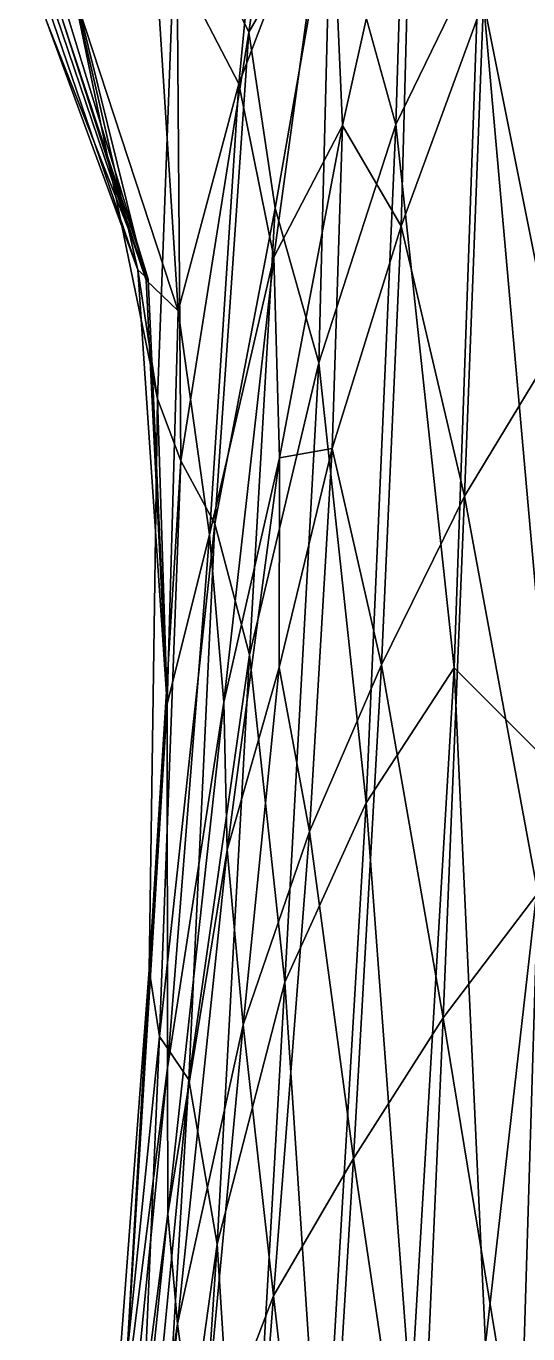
# Model space of a CAD drawing. Extents: x -4.1 to 4.1, y -5.2 to 11.9.
# Drawn here: x -0.812 to -0.217, y 7.873 to 9.424 of the extents above; entities that cross this region are included whole.
import ezdxf

# ---------------------------------------------------------------- set-up
doc = ezdxf.new("R2010")
doc.units = 0
doc.layers.add('HUMPBACK$LWO', color=1, linetype='CONTINUOUS')

msp = doc.modelspace()

# ---------------------------------------------------------------- linework, layer by layer
at = {"layer": 'HUMPBACK$LWO'}
for points in [[(-0.4507, 9.5857, 0.2286), (-0.3737, 9.3073, 0.3326), (-0.3536, 9.9678, 0.216)], [(-0.3536, 9.9678, 0.216), (-0.3737, 9.3073, 0.3326), (-0.2747, 9.5113, 0.3393)], [(-0.6338, 9.5913, 0.1194), (-0.5481, 9.417, 0.1803), (-0.4723, 9.9502, 0.1516)], [(-0.4723, 9.9502, 0.1516), (-0.5481, 9.417, 0.1803), (-0.4507, 9.5857, 0.2286)], [(-0.6613, 9.5516, -0.0421), (-0.5155, 9.8192, -0.0701), (-0.5597, 9.3556, -0.0578)], [(-0.5597, 9.3556, -0.0578), (-0.5155, 9.8192, -0.0701), (-0.4514, 9.6403, -0.1009)], [(-0.437, 9.3062, -0.1246), (-0.4514, 9.6403, -0.1009), (-0.3543, 9.6774, -0.1424)], [(-0.437, 9.3062, -0.1246), (-0.3543, 9.6774, -0.1424), (-0.3673, 9.1867, -0.1601)], [(-0.2695, 9.4536, -0.177), (-0.3673, 9.1867, -0.1601), (-0.3543, 9.6774, -0.1424)], [(-0.1893, 8.5476, 0.5412), (-0.174, 9.6805, 0.3399), (-0.2747, 9.5113, 0.3393)], [(-0.5597, 9.3556, -0.0578), (-0.4514, 9.6403, -0.1009), (-0.5182, 9.1501, -0.0913)], [(-0.5182, 9.1501, -0.0913), (-0.4514, 9.6403, -0.1009), (-0.437, 9.3062, -0.1246)], [(-0.2695, 9.4536, -0.177), (-0.171, 9.6502, -0.1946), (-0.187, 9.0401, -0.2077)], [(-0.6562, 8.9821, 0.0956), (-0.6338, 9.5913, 0.1194), (-0.7569, 9.4697, 0.0865)], [(-0.6562, 8.9821, 0.0956), (-0.6285, 8.9086, 0.1536), (-0.6338, 9.5913, 0.1194)], [(-0.5481, 9.417, 0.1803), (-0.6338, 9.5913, 0.1194), (-0.6285, 8.9086, 0.1536)], [(-0.5481, 9.417, 0.1803), (-0.5169, 9.2083, 0.2413), (-0.4507, 9.5857, 0.2286)], [(-0.5169, 9.2083, 0.2413), (-0.465, 9.0246, 0.3269), (-0.4507, 9.5857, 0.2286)], [(-0.4507, 9.5857, 0.2286), (-0.465, 9.0246, 0.3269), (-0.3737, 9.3073, 0.3326)], [(-0.7502, 9.4468, -0.0231), (-0.6613, 9.5516, -0.0421), (-0.632, 9.0862, -0.0197)], [(-0.632, 9.0862, -0.0197), (-0.6613, 9.5516, -0.0421), (-0.5597, 9.3556, -0.0578)], [(-0.8121, 9.5425, -0.0082), (-0.7502, 9.4468, -0.0231), (-0.6698, 9.1226, 0.0088)], [(-0.7703, 9.4351, 0.0182), (-0.8121, 9.5425, -0.0082), (-0.6698, 9.1226, 0.0088)], [(-0.6797, 9.1352, 0.0643), (-0.7569, 9.4697, 0.0865), (-0.8081, 9.5118, 0.0679)], [(-0.6797, 9.1352, 0.0643), (-0.8081, 9.5118, 0.0679), (-0.7882, 9.4314, 0.0502)], [(-0.6674, 9.124, 0.0369), (-0.7882, 9.4314, 0.0502), (-0.7846, 9.5072, 0.0377)], [(-0.7846, 9.5072, 0.0377), (-0.7703, 9.4351, 0.0182), (-0.6674, 9.124, 0.0369)], [(-0.2747, 9.5113, 0.3393), (-0.3737, 9.3073, 0.3326), (-0.3043, 8.6627, 0.4892)], [(-0.2747, 9.5113, 0.3393), (-0.3043, 8.6627, 0.4892), (-0.1893, 8.5476, 0.5412)], [(-0.6797, 9.1352, 0.0643), (-0.6562, 8.9821, 0.0956), (-0.7569, 9.4697, 0.0865)], [(-0.3673, 9.1867, -0.1601), (-0.2695, 9.4536, -0.177), (-0.292, 8.8666, -0.2038)], [(-0.292, 8.8666, -0.2038), (-0.2695, 9.4536, -0.177), (-0.187, 9.0401, -0.2077)], [(-0.6674, 9.124, 0.0369), (-0.7703, 9.4351, 0.0182), (-0.6698, 9.1226, 0.0088)], [(-0.6698, 9.1226, 0.0088), (-0.7502, 9.4468, -0.0231), (-0.632, 9.0862, -0.0197)], [(-0.6674, 9.124, 0.0369), (-0.6797, 9.1352, 0.0643), (-0.7882, 9.4314, 0.0502)], [(-0.5885, 8.8338, 0.2241), (-0.5481, 9.417, 0.1803), (-0.6285, 8.9086, 0.1536)], [(-0.5169, 9.2083, 0.2413), (-0.5481, 9.417, 0.1803), (-0.5885, 8.8338, 0.2241)], [(-0.5946, 8.8208, -0.0483), (-0.632, 9.0862, -0.0197), (-0.5597, 9.3556, -0.0578)], [(-0.5946, 8.8208, -0.0483), (-0.5597, 9.3556, -0.0578), (-0.5182, 9.1501, -0.0913)], [(-0.437, 9.3062, -0.1246), (-0.5117, 8.9121, -0.126), (-0.5182, 9.1501, -0.0913)], [(-0.437, 9.3062, -0.1246), (-0.4492, 8.9232, -0.1572), (-0.5117, 8.9121, -0.126)], [(-0.465, 9.0246, 0.3269), (-0.4087, 8.5026, 0.4701), (-0.3737, 9.3073, 0.3326)], [(-0.3673, 9.1867, -0.1601), (-0.4492, 8.9232, -0.1572), (-0.437, 9.3062, -0.1246)], [(-0.3737, 9.3073, 0.3326), (-0.4087, 8.5026, 0.4701), (-0.3043, 8.6627, 0.4892)], [(-0.5169, 9.2083, 0.2413), (-0.5885, 8.8338, 0.2241), (-0.5472, 8.6783, 0.3147)], [(-0.5169, 9.2083, 0.2413), (-0.5472, 8.6783, 0.3147), (-0.465, 9.0246, 0.3269)], [(-0.4492, 8.9232, -0.1572), (-0.3673, 9.1867, -0.1601), (-0.3908, 8.6662, -0.1955)], [(-0.292, 8.8666, -0.2038), (-0.3908, 8.6662, -0.1955), (-0.3673, 9.1867, -0.1601)], [(-0.5182, 9.1501, -0.0913), (-0.5778, 8.6222, -0.0915), (-0.5946, 8.8208, -0.0483)], [(-0.5117, 8.9121, -0.126), (-0.5778, 8.6222, -0.0915), (-0.5182, 9.1501, -0.0913)], [(-0.6448, 8.6201, 0.0241), (-0.6562, 8.9821, 0.0956), (-0.6797, 9.1352, 0.0643)], [(-0.6448, 8.6201, 0.0241), (-0.6797, 9.1352, 0.0643), (-0.6674, 9.124, 0.0369)], [(-0.6674, 9.124, 0.0369), (-0.6698, 9.1226, 0.0088), (-0.6448, 8.6201, 0.0241)], [(-0.6698, 9.1226, 0.0088), (-0.632, 9.0862, -0.0197), (-0.6448, 8.6201, 0.0241)], [(-0.6448, 8.6201, 0.0241), (-0.632, 9.0862, -0.0197), (-0.5946, 8.8208, -0.0483)], [(-0.292, 8.8666, -0.2038), (-0.187, 9.0401, -0.2077), (-0.2053, 8.3956, -0.2537)], [(-0.465, 9.0246, 0.3269), (-0.5472, 8.6783, 0.3147), (-0.5053, 8.2898, 0.4461)], [(-0.465, 9.0246, 0.3269), (-0.5053, 8.2898, 0.4461), (-0.4087, 8.5026, 0.4701)], [(-0.6448, 8.6201, 0.0241), (-0.6664, 8.3043, 0.1091), (-0.6562, 8.9821, 0.0956)], [(-0.6562, 8.9821, 0.0956), (-0.6664, 8.3043, 0.1091), (-0.6285, 8.9086, 0.1536)], [(-0.5121, 8.6633, -0.1514), (-0.4492, 8.9232, -0.1572), (-0.4761, 8.4685, -0.1828)], [(-0.4492, 8.9232, -0.1572), (-0.5121, 8.6633, -0.1514), (-0.5117, 8.9121, -0.126)], [(-0.4761, 8.4685, -0.1828), (-0.4492, 8.9232, -0.1572), (-0.3908, 8.6662, -0.1955)], [(-0.6664, 8.3043, 0.1091), (-0.6538, 8.2254, 0.1993), (-0.6285, 8.9086, 0.1536)], [(-0.5885, 8.8338, 0.2241), (-0.6285, 8.9086, 0.1536), (-0.6538, 8.2254, 0.1993)], [(-0.5117, 8.9121, -0.126), (-0.5737, 8.4469, -0.1283), (-0.5778, 8.6222, -0.0915)], [(-0.5121, 8.6633, -0.1514), (-0.5737, 8.4469, -0.1283), (-0.5117, 8.9121, -0.126)], [(-0.292, 8.8666, -0.2038), (-0.3176, 8.2475, -0.2442), (-0.3908, 8.6662, -0.1955)], [(-0.2053, 8.3956, -0.2537), (-0.3176, 8.2475, -0.2442), (-0.292, 8.8666, -0.2038)], [(-0.5885, 8.8338, 0.2241), (-0.6538, 8.2254, 0.1993), (-0.6192, 8.1741, 0.2985)], [(-0.5472, 8.6783, 0.3147), (-0.5885, 8.8338, 0.2241), (-0.6192, 8.1741, 0.2985)], [(-0.5946, 8.8208, -0.0483), (-0.6445, 8.1881, -0.0354), (-0.6448, 8.6201, 0.0241)], [(-0.5946, 8.8208, -0.0483), (-0.5778, 8.6222, -0.0915), (-0.6445, 8.1881, -0.0354)], [(-0.5472, 8.6783, 0.3147), (-0.6192, 8.1741, 0.2985), (-0.5857, 7.979, 0.4181)], [(-0.5472, 8.6783, 0.3147), (-0.5857, 7.979, 0.4181), (-0.5053, 8.2898, 0.4461)], [(-0.5121, 8.6633, -0.1514), (-0.5548, 8.2391, -0.164), (-0.5737, 8.4469, -0.1283)], [(-0.5121, 8.6633, -0.1514), (-0.4761, 8.4685, -0.1828), (-0.5548, 8.2391, -0.164)], [(-0.4761, 8.4685, -0.1828), (-0.3908, 8.6662, -0.1955), (-0.4239, 8.0807, -0.2304)], [(-0.3176, 8.2475, -0.2442), (-0.4239, 8.0807, -0.2304), (-0.3908, 8.6662, -0.1955)], [(-0.3559, 7.7924, 0.623), (-0.3043, 8.6627, 0.4892), (-0.4087, 8.5026, 0.4701)], [(-0.3559, 7.7924, 0.623), (-0.2673, 7.8605, 0.642), (-0.3043, 8.6627, 0.4892)], [(-0.2673, 7.8605, 0.642), (-0.1893, 8.5476, 0.5412), (-0.3043, 8.6627, 0.4892)], [(-0.6966, 7.7755, 0.0439), (-0.6448, 8.6201, 0.0241), (-0.6445, 8.1881, -0.0354)], [(-0.6664, 8.3043, 0.1091), (-0.6448, 8.6201, 0.0241), (-0.6966, 7.7755, 0.0439)], [(-0.5778, 8.6222, -0.0915), (-0.6442, 8.0148, -0.0925), (-0.6445, 8.1881, -0.0354)], [(-0.5737, 8.4469, -0.1283), (-0.6442, 8.0148, -0.0925), (-0.5778, 8.6222, -0.0915)], [(-0.2673, 7.8605, 0.642), (-0.2076, 7.6426, 0.6952), (-0.1893, 8.5476, 0.5412)], [(-0.4611, 7.6213, 0.6043), (-0.4087, 8.5026, 0.4701), (-0.5053, 8.2898, 0.4461)], [(-0.3559, 7.7924, 0.623), (-0.4087, 8.5026, 0.4701), (-0.4611, 7.6213, 0.6043)], [(-0.5548, 8.2391, -0.164), (-0.4761, 8.4685, -0.1828), (-0.5186, 7.9176, -0.2117)], [(-0.4761, 8.4685, -0.1828), (-0.4239, 8.0807, -0.2304), (-0.5186, 7.9176, -0.2117)], [(-0.5737, 8.4469, -0.1283), (-0.6326, 7.8846, -0.1406), (-0.6442, 8.0148, -0.0925)], [(-0.5737, 8.4469, -0.1283), (-0.5548, 8.2391, -0.164), (-0.6326, 7.8846, -0.1406)], [(-0.2265, 7.693, -0.3124), (-0.3176, 8.2475, -0.2442), (-0.2053, 8.3956, -0.2537)], [(-0.1088, 7.7787, -0.32), (-0.2265, 7.693, -0.3124), (-0.2053, 8.3956, -0.2537)], [(-0.6538, 8.2254, 0.1993), (-0.6664, 8.3043, 0.1091), (-0.7238, 7.537, 0.1484)], [(-0.7238, 7.537, 0.1484), (-0.6664, 8.3043, 0.1091), (-0.6966, 7.7755, 0.0439)], [(-0.5529, 7.4587, 0.569), (-0.5053, 8.2898, 0.4461), (-0.5857, 7.979, 0.4181)], [(-0.5529, 7.4587, 0.569), (-0.4611, 7.6213, 0.6043), (-0.5053, 8.2898, 0.4461)], [(-0.3476, 7.5674, -0.2999), (-0.4239, 8.0807, -0.2304), (-0.3176, 8.2475, -0.2442)], [(-0.2265, 7.693, -0.3124), (-0.3476, 7.5674, -0.2999), (-0.3176, 8.2475, -0.2442)], [(-0.7238, 7.537, 0.1484), (-0.6859, 7.4825, 0.2637), (-0.6538, 8.2254, 0.1993)], [(-0.6192, 8.1741, 0.2985), (-0.6538, 8.2254, 0.1993), (-0.6859, 7.4825, 0.2637)], [(-0.5548, 8.2391, -0.164), (-0.6065, 7.6883, -0.1881), (-0.6326, 7.8846, -0.1406)], [(-0.5548, 8.2391, -0.164), (-0.5186, 7.9176, -0.2117), (-0.6065, 7.6883, -0.1881)], [(-0.7154, 7.4652, -0.0292), (-0.6966, 7.7755, 0.0439), (-0.6445, 8.1881, -0.0354)], [(-0.7154, 7.4652, -0.0292), (-0.6445, 8.1881, -0.0354), (-0.6442, 8.0148, -0.0925)], [(-0.6656, 7.4078, 0.3886), (-0.6192, 8.1741, 0.2985), (-0.6859, 7.4825, 0.2637)], [(-0.5857, 7.979, 0.4181), (-0.6192, 8.1741, 0.2985), (-0.6656, 7.4078, 0.3886)], [(-0.5186, 7.9176, -0.2117), (-0.4239, 8.0807, -0.2304), (-0.4633, 7.4334, -0.2813)], [(-0.3476, 7.5674, -0.2999), (-0.4633, 7.4334, -0.2813), (-0.4239, 8.0807, -0.2304)], [(-0.7154, 7.4652, -0.0292), (-0.6442, 8.0148, -0.0925), (-0.7132, 7.3504, -0.1012)], [(-0.7132, 7.3504, -0.1012), (-0.6442, 8.0148, -0.0925), (-0.6326, 7.8846, -0.1406)], [(-0.6656, 7.4078, 0.3886), (-0.6417, 7.1333, 0.5272), (-0.5857, 7.979, 0.4181)], [(-0.5857, 7.979, 0.4181), (-0.6417, 7.1333, 0.5272), (-0.5529, 7.4587, 0.569)], [(-0.6065, 7.6883, -0.1881), (-0.5186, 7.9176, -0.2117), (-0.5664, 7.2984, -0.2559)], [(-0.5664, 7.2984, -0.2559), (-0.5186, 7.9176, -0.2117), (-0.4633, 7.4334, -0.2813)], [(-0.6948, 7.259, -0.162), (-0.7132, 7.3504, -0.1012), (-0.6326, 7.8846, -0.1406)], [(-0.6948, 7.259, -0.162), (-0.6326, 7.8846, -0.1406), (-0.6065, 7.6883, -0.1881)]]:
    msp.add_3dface(points, dxfattribs=at)

doc.saveas('drawing.dxf')
